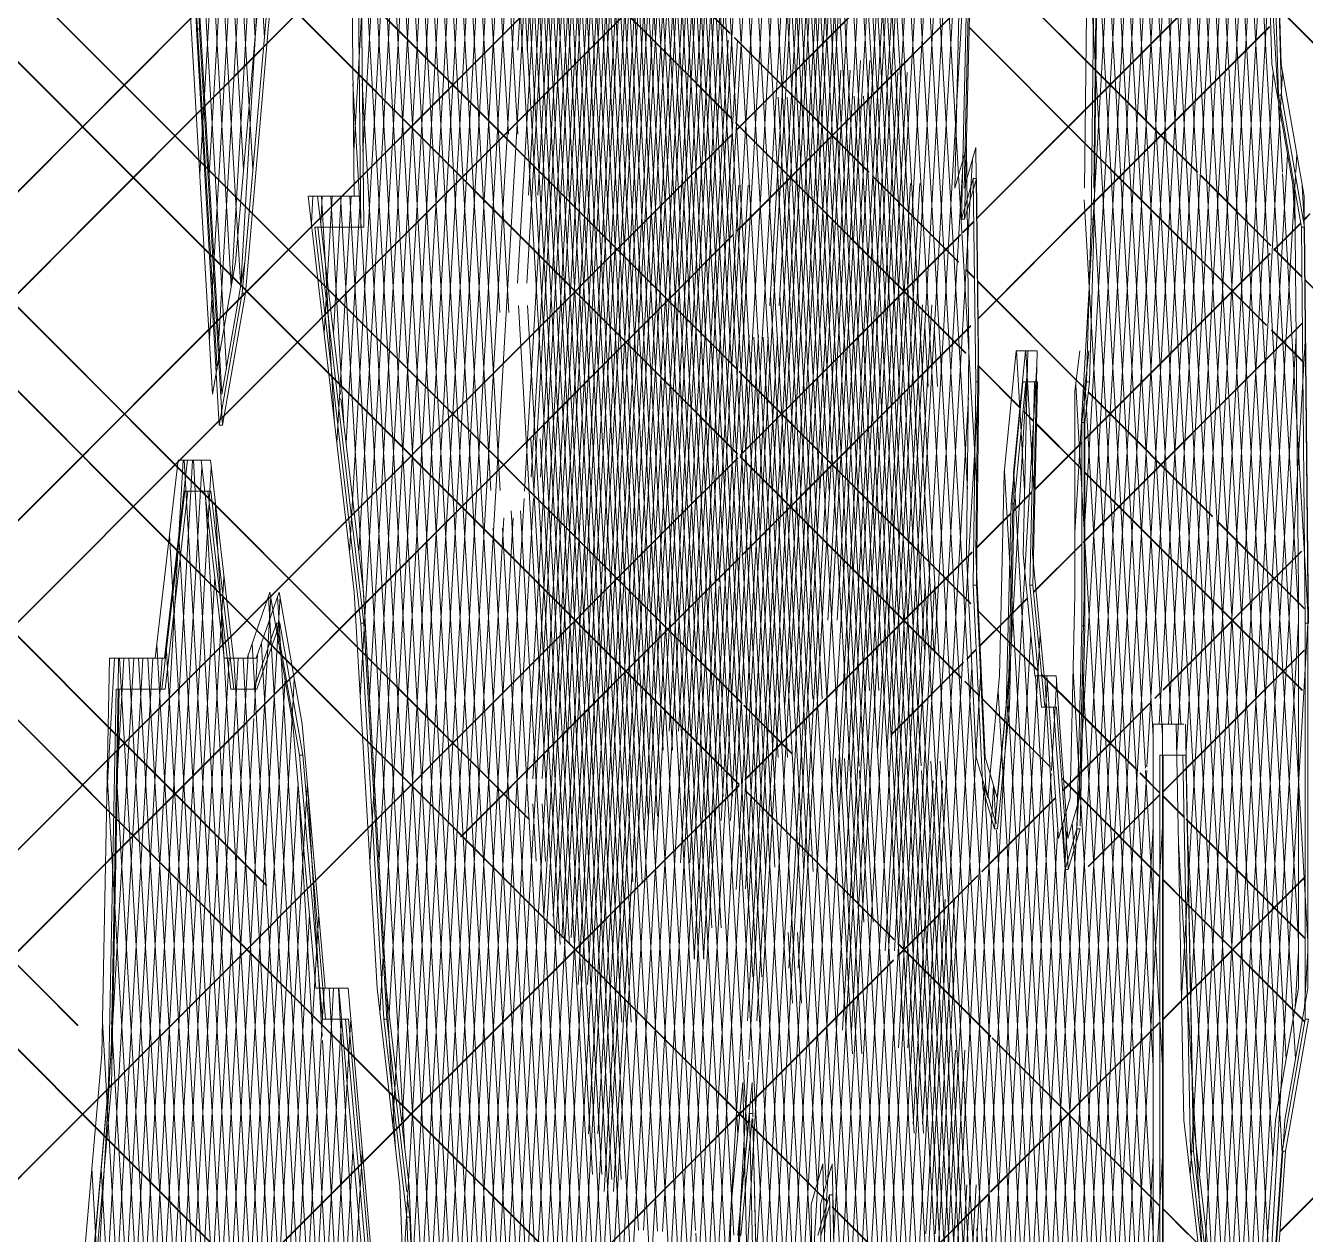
# Model space of a CAD drawing. Header units: millimetres. Extents: x -12186 to 152825, y -4386 to 9463.
# Drawn here: x 68283 to 68587.9, y 3959 to 4247 of the extents above; entities that cross this region are included whole.
import ezdxf

# ---------------------------------------------------------------- set-up
doc = ezdxf.new("R2010")
doc.units = ezdxf.units.MM
doc.layers.add('G-IMPT', color=8, linetype='Continuous', lineweight=5)
doc.layers.add('L-PLNT', color=71, linetype='Continuous', lineweight=5)

# ---------------------------------------------------------------- blocks, each defined once
blk = doc.blocks.new('SVA_Shades of Green Tree - Australian_Tree_based_on_Leopard_Tree_2901-V313-Section B-B')
at = {"layer": 'G-IMPT'}
for p, q in [((20902.1, 3937.79), (20847.09, 4887.72)), ((20904.31, 3937.79), (20849.33, 4887.23)), ((20896.9, 3949.1), (20842.84, 4882.58)), ((20866.98, 4216.98), (20905.34, 4879.41)), ((20869.19, 4216.98), (20907.55, 4879.41)), ((20899.11, 3949.1), (20845.48, 4875.19)), ((20890.07, 3988.59), (20839.03, 4870.04)), ((20892.29, 3988.59), (20841.44, 4866.66)), ((20830.33, 4211.6), (20868.09, 4863.68)), ((20832.55, 4211.6), (20870.31, 4863.68)), ((20888.07, 3944.79), (20835.49, 4852.61)), ((20890.28, 3944.79), (20837.9, 4849.24)), ((20832.6, 4172.4), (20871.5, 4844.03)), ((20834.82, 4172.4), (20873.71, 4844.03)), ((20901.77, 4178.67), (20863.82, 4834.11)), ((20903.99, 4178.67), (20866.03, 4834.11)), ((21086.03, 3977.16), (21036.33, 4835.4)), ((20865.99, 4121.43), (20906.35, 4818.4)), ((20868.2, 4121.43), (20908.56, 4818.4)), ((21076.44, 3907.54), (21024.01, 4812.89)), ((21083.55, 3941.52), (21033.71, 4802.19)), ((21085.72, 3942.35), (21035.93, 4802.19)), ((20899.69, 4136.19), (20861.77, 4790.98)), ((20901.9, 4136.19), (20863.99, 4790.98)), ((21078.65, 3907.54), (21027.44, 4791.94)), ((20837.88, 4185.13), (20872.88, 4789.48)), ((20840.1, 4185.14), (20875.1, 4789.48)), ((21061.88, 4080.53), (21021.44, 4778.74)), ((20904.82, 3969.16), (20858.56, 4768.06)), ((20907.04, 3969.16), (20860.82, 4767.24)), ((20927.62, 4124.53), (20890.76, 4760.99)), ((20929.83, 4124.53), (20892.97, 4760.99)), ((21080.98, 3907.54), (21031.44, 4762.99)), ((20868.53, 4086.95), (20906.85, 4748.69)), ((20870.75, 4086.95), (20909.07, 4748.69)), ((21057.5, 4077.66), (21018.88, 4744.58)), ((20925, 4091.34), (20888.83, 4715.89)), ((20927.21, 4091.34), (20891.04, 4715.89)), ((20970.57, 4167.1), (20939.66, 4700.79)), ((20972.78, 4167.1), (20941.88, 4700.79)), ((20922.38, 4058.15), (20886.64, 4675.23)), ((20924.59, 4058.15), (20888.86, 4675.23)), ((21040.07, 4147.15), (21070.47, 4672.11)), ((21042.28, 4147.15), (21072.42, 4667.54)), ((20906.11, 4241.16), (20930.15, 4656.17)), ((20908.33, 4241.16), (20932.36, 4656.17)), ((21042.89, 4117.58), (21073.65, 4648.59)), ((20903.85, 4221.14), (20879.24, 4646.17)), ((20906.07, 4221.14), (20881.46, 4646.17)), ((21064.09, 4080.53), (21031.72, 4639.59)), ((20837.83, 4184.83), (20811.58, 4638.2)), ((20919.76, 4024.97), (20884.35, 4636.37)), ((20921.97, 4024.97), (20886.57, 4636.37)), ((20839.99, 4185.75), (20814.53, 4625.45)), ((20870.8, 4047.74), (20904.28, 4625.79)), ((20873.04, 4048.18), (20906.49, 4625.79)), ((20939.66, 4217.26), (20963.14, 4622.58)), ((20970.57, 4088.67), (20939.66, 4622.37)), ((20941.88, 4217.26), (20965.35, 4622.58)), ((20972.78, 4088.67), (20941.88, 4622.37)), ((20937.13, 4058.65), (20905.85, 4598.86)), ((20939.34, 4058.65), (20908.06, 4598.86)), ((21089.2, 4000.82), (21054.53, 4599.51)), ((20908.76, 4057.81), (20369.46, 4598.02)), ((20908.89, 4057.81), (20369.59, 4598.02)), ((20908.65, 4206.6), (20931.28, 4597.35)), ((20910.87, 4206.6), (20933.5, 4597.35)), ((20906.04, 4185.63), (20929.68, 4593.86)), ((20908.25, 4185.63), (20931.89, 4593.86)), ((21088.18, 3978.27), (21052.69, 4591.11)), ((21091.42, 4000.82), (21057.18, 4592.11)), ((21045.11, 4077.48), (21074.42, 4583.61)), ((21047.33, 4077.48), (21076.64, 4583.61)), ((20840.76, 4212.72), (20819.51, 4579.67)), ((20939.66, 4138.83), (20965.08, 4577.77)), ((20941.88, 4138.83), (20967.3, 4577.77)), ((20843.48, 4244.08), (20824.26, 4575.93)), ((20842.97, 4212.72), (20822.3, 4569.6)), ((20845.7, 4244.08), (20826.76, 4571.12)), ((20873.25, 4011.57), (20905.58, 4569.78)), ((20887.08, 4212.11), (20907.79, 4569.78)), ((20947.92, 4203.02), (20969.17, 4569.87)), ((20950.14, 4203.02), (20971.38, 4569.87)), ((20951.17, 4180.61), (20973.71, 4569.87)), ((20953.38, 4180.61), (20975.92, 4569.87)), ((20940.32, 4183.06), (20570.24, 4553.76)), ((20940.44, 4183.06), (20570.36, 4553.76)), ((20909.3, 4139.38), (20933.39, 4555.27)), ((20911.52, 4139.38), (20935.6, 4555.27)), ((20939.66, 4171.77), (20917.49, 4554.61)), ((20941.88, 4171.77), (20919.71, 4554.61)), ((20951.88, 4114.44), (20977.17, 4551.17)), ((20954.09, 4114.44), (20979.38, 4551.17)), ((20928.52, 3972.05), (20895.08, 4549.57)), ((20930.73, 3972.05), (20897.29, 4549.57)), ((20969.58, 4027.4), (20939.66, 4543.94)), ((20971.79, 4027.4), (20941.88, 4543.94)), ((20846.12, 4042.13), (20346.82, 4542.27)), ((20846.25, 4042.13), (20346.95, 4542.27)), ((20933.5, 4042.97), (20904.53, 4543.11)), ((20935.71, 4042.97), (20906.75, 4543.11)), ((20907.71, 4136.1), (20931.11, 4540.15)), ((20909.93, 4136.1), (20933.33, 4540.15)), ((20922.87, 4241.07), (20939.66, 4530.98)), ((20925.09, 4241.07), (20941.88, 4530.98)), ((20940.32, 4104.63), (20519.33, 4526.32)), ((20940.44, 4104.63), (20519.46, 4526.32)), ((20939.66, 4093.34), (20914.54, 4527.17)), ((20941.88, 4093.34), (20916.75, 4527.17)), ((20909.68, 4067.48), (20935.98, 4521.67)), ((20911.9, 4067.48), (20938.2, 4521.67)), ((20944.71, 3912.21), (20979.97, 4521.19)), ((20946.92, 3912.21), (20982.19, 4521.19)), ((21087.66, 3959.6), (21647.46, 4520.35)), ((21087.67, 3959.74), (21647.34, 4520.35)), ((20876.28, 3985.43), (20906.87, 4513.77)), ((20878.54, 3986.19), (20909.09, 4513.77)), ((20923.91, 3973.22), (20893.13, 4504.76)), ((20926.13, 3973.22), (20895.34, 4504.76)), ((20912.33, 4034.77), (20939.66, 4506.79)), ((20914.54, 4034.77), (20941.88, 4506.79)), ((20801.19, 4008.71), (20313.62, 4497.1)), ((20801.32, 4008.71), (20313.75, 4497.1)), ((20930.89, 4009.55), (20902.61, 4497.94)), ((20933.1, 4009.55), (20904.82, 4497.94)), ((21045.11, 4117.58), (21067.05, 4496.47)), ((21083.19, 3907.54), (21049.09, 4496.39)), ((20910.36, 4103.47), (20932.34, 4482.91)), ((20912.58, 4103.47), (20934.55, 4482.91)), ((20878.79, 3950.37), (20909.61, 4482.66)), ((20881, 3950.37), (20911.83, 4482.66)), ((20967.82, 3919.21), (20999.78, 4471)), ((20970.04, 3919.21), (21001.99, 4471)), ((20969.59, 4028.15), (20995.1, 4468.68)), ((20971.8, 4028.15), (20997.31, 4468.68)), ((21013.21, 4136.59), (20994.02, 4468.05)), ((21015.43, 4136.59), (20996.23, 4468.05)), ((20968.58, 3966.14), (20939.66, 4465.51)), ((20970.8, 3966.14), (20941.88, 4465.51)), ((20970.93, 4129.75), (20990.4, 4465.97)), ((20973.14, 4129.75), (20992.62, 4465.97)), ((21036.86, 3649.83), (20989.62, 4465.53)), ((21039.07, 3649.83), (20991.84, 4465.53)), ((20970.28, 4196.97), (20985.7, 4463.27)), ((20972.5, 4196.97), (20987.92, 4463.27)), ((21032.71, 3643.01), (20985.29, 4461.86)), ((21034.93, 3643.01), (20987.51, 4461.86)), ((21046.63, 4025.2), (21071.95, 4462.43)), ((20890.08, 3988.55), (20917.34, 4459.16)), ((20892.3, 3988.55), (20919.55, 4459.16)), ((20969.64, 3872.22), (21003.55, 4457.7)), ((20971.86, 3872.22), (21005.76, 4457.7)), ((20924.8, 4195.83), (20939.66, 4452.55)), ((20927.01, 4195.83), (20941.88, 4452.55)), ((20880.61, 3903.32), (20912.38, 4451.98)), ((20882.82, 3903.32), (20914.59, 4451.98)), ((20979.19, 3958.71), (21007.32, 4444.41)), ((20981.41, 3958.71), (21009.53, 4444.41)), ((21048.84, 4025.2), (21072.64, 4436.16)), ((21028.57, 3636.2), (20982.48, 4432.08)), ((21030.78, 3636.2), (20984.69, 4432.08)), ((20916.58, 4029.68), (20939.27, 4421.63)), ((20918.79, 4029.68), (20941.49, 4421.63)), ((20940.32, 4241.51), (20777.37, 4404.74)), ((20940.44, 4241.51), (20777.5, 4404.74)), ((20939.66, 4230.22), (20929.51, 4405.58)), ((20941.88, 4230.22), (20931.72, 4405.58)), ((21024.42, 3629.38), (20979.66, 4402.31)), ((21026.63, 3629.38), (20981.87, 4402.31)), ((20951.92, 4175.4), (20939.66, 4387.08)), ((20954.14, 4175.4), (20941.88, 4387.08)), ((20926.72, 4150.59), (20939.66, 4374.12)), ((20928.93, 4150.59), (20941.88, 4374.12)), ((21023.71, 3563.27), (20976.84, 4372.53)), ((21025.92, 3563.27), (20979.06, 4372.53)), ((21048.61, 3981.03), (21071.17, 4370.54)), ((21056, 4070.39), (21073.38, 4370.54)), ((20729.27, 4149.74), (20940.32, 4361.14)), ((20729.4, 4149.74), (20940.44, 4361.14)), ((21092.12, 4107.23), (21077.31, 4363.03)), ((20940.32, 4163.09), (20747.05, 4356.67)), ((20940.44, 4163.09), (20747.18, 4356.67)), ((20939.66, 4151.79), (20927.75, 4357.52)), ((20941.88, 4151.79), (20929.96, 4357.52)), ((21058.92, 4080.53), (21074.94, 4357.17)), ((21087.24, 4229.74), (21079.92, 4356.22)), ((21059.72, 4077.66), (21043.7, 4354.15)), ((21063.09, 4074.2), (21079.28, 4353.66)), ((21092.12, 4028.8), (21073.34, 4353.23)), ((21061.13, 4080.53), (21076.76, 4350.33)), ((21065.31, 4074.2), (21081.2, 4348.63)), ((20920.47, 4018.54), (20939.51, 4347.33)), ((20922.69, 4018.54), (20941.73, 4347.33)), ((21094.34, 4028.8), (21075.85, 4348.1)), ((21022.48, 3506.01), (20974.19, 4339.86)), ((21024.69, 3506.01), (20976.41, 4339.86)), ((20621.59, 4017.69), (20940.32, 4336.96)), ((20621.72, 4017.69), (20940.44, 4336.96)), ((21064.23, 4015.38), (21082.68, 4334.06)), ((20955.03, 4063.34), (20939.66, 4328.63)), ((20957.24, 4063.34), (20941.88, 4328.63)), ((20966.17, 4180.21), (20974.85, 4330.19)), ((20968.38, 4180.21), (20977.07, 4330.19)), ((20989.9, 4088.6), (20976, 4328.54)), ((20992.11, 4088.6), (20978.22, 4328.54)), ((21066.44, 4015.38), (21084.6, 4329.03)), ((20960.85, 4009.85), (20978.53, 4315.21)), ((20963.06, 4009.85), (20980.74, 4315.21)), ((20938.95, 4085.69), (20925.81, 4312.58)), ((20941.16, 4085.69), (20928.02, 4312.58)), ((20988.56, 4033.32), (20972.41, 4312.08)), ((20990.77, 4033.32), (20974.63, 4312.08)), ((20940.13, 4084.84), (20713.62, 4311.74)), ((20940.26, 4084.84), (20713.74, 4311.74)), ((20979.42, 3884.2), (21004.04, 4309.27)), ((20945.36, 4210.23), (20939.66, 4308.65)), ((20947.58, 4210.23), (20941.88, 4308.65)), ((21019.67, 3476.03), (20971.54, 4307.19)), ((20987.46, 4070.53), (20973.76, 4307.19)), ((20984.18, 3928.15), (21006.06, 4306.07)), ((20836.64, 4165.23), (20828.71, 4302.14)), ((20868.38, 4300.7), (20869.3, 4206.35)), ((20962.06, 4020.32), (20946.02, 4297.37)), ((20964.27, 4020.32), (20948.23, 4297.37)), ((21057.5, 3999.23), (21040.26, 4297.04)), ((21055.62, 4070.05), (21042.47, 4297.04)), ((20914.16, 3855.22), (20939.66, 4295.69)), ((20916.37, 3855.22), (20941.88, 4295.69)), ((20939.66, 4193.08), (20945.55, 4294.67)), ((20939.66, 4114.65), (20950.06, 4294.14)), ((20941.88, 4193.08), (20947.76, 4294.67)), ((20941.88, 4114.65), (20952.27, 4294.14)), ((20980.54, 3825.11), (21007.59, 4292.16)), ((20965.09, 4046.46), (20950.97, 4290.19)), ((20967.3, 4046.46), (20953.19, 4290.19)), ((20984.53, 3855.74), (21009.42, 4285.6)), ((21066.32, 3973.02), (21084.38, 4284.96)), ((20512.7, 3854.38), (20940.32, 4282.71)), ((20512.83, 3854.38), (20940.44, 4282.71)), ((20992.03, 3945.14), (21011.67, 4284.22)), ((20994.25, 3945.14), (21013.88, 4284.22)), ((21068.53, 3973.02), (21086.53, 4283.86)), ((20942.13, 4078.85), (20953.34, 4272.46)), ((20944.35, 4078.85), (20955.56, 4272.46)), ((20978.07, 4136.06), (20970.14, 4272.87)), ((20980.28, 4136.06), (20972.36, 4272.87)), ((20913.37, 4033.22), (20676.52, 4270.47)), ((20913.5, 4033.22), (20676.65, 4270.47)), ((20922.95, 3982.89), (20939.66, 4271.51)), ((20937.4, 4034.06), (20923.66, 4271.31)), ((20925.16, 3982.89), (20941.88, 4271.51)), ((20939.61, 4034.06), (20925.87, 4271.31)), ((20958.02, 4222.02), (21007.02, 4271.1)), ((20958.02, 4221.89), (21007.02, 4270.97)), ((21043.01, 4228.73), (21086.14, 4271.92)), ((21043.01, 4228.6), (21086.14, 4271.8)), ((21043.11, 4237.08), (21013.88, 4266.36)), ((21043.11, 4236.95), (21013.88, 4266.23)), ((20944.71, 3833.78), (20969.63, 4264.19)), ((20946.92, 3833.78), (20971.85, 4264.19)), ((20969.75, 4085.12), (20980.2, 4265.69)), ((20971.96, 4085.12), (20982.42, 4265.69)), ((20956.64, 4245.14), (20940.32, 4261.49)), ((20956.64, 4245.27), (20940.44, 4261.49)), ((20988.96, 3927.96), (20969.66, 4261.23)), ((20991.17, 3927.96), (20971.88, 4261.23)), ((20664.3, 3982.05), (20940.32, 4258.53)), ((20664.43, 3982.05), (20940.44, 4258.53)), ((20830.12, 4253.52), (20835.58, 4159.17)), ((20958.35, 4198.17), (21012.71, 4252.61)), ((20958.36, 4198.04), (21012.71, 4252.49)), ((20982.17, 4064.45), (20993.06, 4252.4)), ((20984.39, 4064.45), (20995.27, 4252.4)), ((21002.96, 4098.3), (20994.04, 4252.4)), ((21005.18, 4098.3), (20996.25, 4252.4)), ((21163.89, 4174.55), (21087.48, 4251.09)), ((20952.3, 4031.97), (20939.66, 4250.2)), ((20954.52, 4031.97), (20941.88, 4250.2)), ((21024.28, 3651.75), (20989.65, 4249.78)), ((21002.24, 4070.58), (20991.86, 4249.78)), ((21163.76, 4174.55), (21087.48, 4250.96)), ((21042.88, 4217.33), (21013.62, 4246.64)), ((21042.88, 4217.21), (21013.62, 4246.52)), ((21042.73, 4204.26), (21085.17, 4246.77)), ((21042.73, 4204.13), (21085.19, 4246.66)), ((20944.86, 4047.49), (20956.21, 4243.57)), ((20947.07, 4047.49), (20958.43, 4243.57)), ((20989.82, 4212.04), (20957.71, 4244.2)), ((20989.69, 4212.04), (20957.71, 4244.07)), ((20913.05, 4071.41), (20922.87, 4241.07)), ((20915.26, 4071.41), (20925.09, 4241.07)), ((20957.01, 4224.79), (20940.32, 4241.51)), ((20957.01, 4224.92), (20940.44, 4241.51)), ((20970.65, 4022.39), (20983.05, 4236.39)), ((20972.87, 4022.39), (20985.26, 4236.39)), ((20980, 4105.36), (20987.72, 4238.72)), ((20982.22, 4105.36), (20989.94, 4238.72)), ((20983.42, 4007.61), (20996.64, 4235.81)), ((20985.64, 4007.61), (20998.85, 4235.81)), ((21068.11, 4212.04), (21043.11, 4237.08)), ((21067.98, 4212.04), (21043.11, 4236.95)), ((21069.34, 3946.88), (21086.08, 4235.88)), ((21088.05, 4231.58), (21088.29, 4235.88)), ((20887.85, 3870.13), (20866.82, 4233.21)), ((20890.06, 3870.13), (20869.04, 4233.21)), ((20943.23, 4168.71), (20939.66, 4230.22)), ((20945.44, 4168.71), (20941.88, 4230.22)), ((20976.39, 4086.54), (20968.09, 4229.92)), ((20978.61, 4086.54), (20970.3, 4229.92)), ((21000.55, 3983.04), (20986.24, 4230.18)), ((21002.77, 3983.04), (20988.46, 4230.18)), ((21071.56, 3946.88), (21088.05, 4231.58)), ((21015.48, 4201.14), (21043.01, 4228.73)), ((21015.48, 4201.01), (21043.01, 4228.6)), ((21088.27, 4212.04), (21087.35, 4227.91)), ((21012.85, 4168.99), (20957.99, 4223.94)), ((21012.85, 4168.86), (20957.99, 4223.81)), ((20940.32, 4204.28), (20957.08, 4221.07)), ((20940.44, 4204.28), (20957.08, 4220.95)), ((20914.16, 3776.79), (20939.66, 4217.26)), ((20916.37, 3776.79), (20941.88, 4217.26)), ((20991.78, 3862.36), (21012.21, 4215.12)), ((21014.04, 4208.55), (21014.42, 4215.12)), ((21050.82, 4209.38), (21042.88, 4217.33)), ((21050.69, 4209.38), (21042.88, 4217.21)), ((21072.64, 3925.31), (21089.49, 4216.28)), ((21091.46, 4212.04), (21091.7, 4216.28)), ((20875.46, 4011.57), (20887.07, 4212.04)), ((21085.49, 4194.63), (21068.8, 4211.34)), ((21094.34, 4107.23), (21088.29, 4211.66)), ((20951.5, 4104.21), (20945.36, 4210.23)), ((20953.72, 4104.21), (20947.58, 4210.23)), ((20948.08, 4024.72), (20958.75, 4208.97)), ((20950.3, 4024.72), (20960.97, 4208.97)), ((21011.07, 4190.62), (20990.61, 4211.11)), ((21011.08, 4190.74), (20990.63, 4211.22)), ((20991.85, 4074.73), (20999.65, 4209.36)), ((20993.99, 3862.36), (21014.04, 4208.55)), ((20994.07, 4074.73), (21001.86, 4209.36)), ((21084.5, 4175.52), (21050.69, 4209.38)), ((21084.5, 4175.64), (21050.82, 4209.38)), ((21085.48, 4194.51), (21068.8, 4211.22)), ((21074.85, 3925.31), (21091.41, 4211.24)), ((21091.27, 4200.4), (21090.78, 4208.82)), ((21093.49, 4200.4), (21093, 4208.82)), ((20856.9, 4199.84), (20857.28, 4206.35)), ((20859.12, 4199.84), (20859.49, 4206.35)), ((20862.44, 4152.07), (20859.29, 4206.35)), ((20859.93, 4173.7), (20861.82, 4206.35)), ((20861.94, 4198.95), (20861.51, 4206.35)), ((20862.96, 4147.57), (20866.36, 4206.35)), ((20863.61, 4198.95), (20864.03, 4206.35)), ((20876.98, 3979.39), (20863.84, 4206.35)), ((20866.48, 4198.95), (20866.05, 4206.35)), ((20868.15, 4198.95), (20868.58, 4206.35)), ((21056.45, 3939), (21041.02, 4205.49)), ((21058.66, 3939), (21043.23, 4205.49)), ((20512.7, 3775.95), (20940.32, 4204.28)), ((20512.83, 3775.95), (20940.44, 4204.28)), ((20939.66, 4060.41), (20947.92, 4203.02)), ((20941.88, 4060.41), (20950.14, 4203.02)), ((21015.75, 4177.23), (21042.73, 4204.26)), ((21015.75, 4177.11), (21042.73, 4204.13)), ((21093.26, 4200.62), (21094.8, 4202.17)), ((21093.27, 4200.51), (21094.93, 4202.17)), ((21012.09, 4197.75), (21014.75, 4200.41)), ((21012.1, 4197.64), (21014.75, 4200.28)), ((21086.22, 4193.58), (21092.63, 4199.99)), ((21086.22, 4193.45), (21092.65, 4199.88)), ((20859.22, 4198.95), (20863.83, 4159.17)), ((20864.65, 4152.07), (20861.94, 4198.95)), ((20862.14, 4173.7), (20863.61, 4198.95)), ((20865.17, 4147.57), (20868.15, 4198.95)), ((20879.19, 3979.39), (20866.48, 4198.95)), ((20940.32, 4180.1), (20957.51, 4197.32)), ((20940.44, 4180.1), (20957.51, 4197.2)), ((20956.91, 3966.15), (20970.28, 4196.97)), ((20959.11, 4144.68), (21011.55, 4197.21)), ((20959.11, 4144.55), (21011.54, 4197.07)), ((20961.13, 4000.66), (20972.5, 4196.97)), ((20915.73, 4039.35), (20924.8, 4195.83)), ((20917.95, 4039.35), (20927.01, 4195.83)), ((20926.7, 3969.21), (20939.66, 4193.08)), ((20928.91, 3969.21), (20941.88, 4193.08)), ((21092.92, 4187.19), (21086.23, 4193.88)), ((21092.92, 4187.06), (21086.23, 4193.76)), ((20835.58, 4159.17), (20841.05, 4190.62)), ((21041.3, 4148.46), (21085.38, 4192.61)), ((21041.31, 4148.59), (21085.39, 4192.74)), ((21014.9, 4186.91), (21012.86, 4188.95)), ((21014.9, 4186.78), (21012.87, 4188.81)), ((21041.53, 4160.23), (21015.65, 4186.16)), ((21041.53, 4160.11), (21015.65, 4186.03)), ((21217.4, 4062.49), (21093.67, 4186.44)), ((21217.28, 4062.49), (21093.67, 4186.31)), ((20958.09, 4165.26), (20940.32, 4183.06)), ((20958.09, 4165.39), (20940.44, 4183.06)), ((20974.23, 4045.43), (20966.27, 4182.87)), ((20976.45, 4045.43), (20968.49, 4182.87)), ((20728.94, 3968.37), (20940.32, 4180.1)), ((20729.07, 3968.37), (20940.44, 4180.1)), ((20911.35, 4091.67), (20906.22, 4180.34)), ((20913.57, 4091.67), (20908.43, 4180.34)), ((20939.66, 3981.98), (20951.17, 4180.61)), ((20941.88, 3981.98), (20953.38, 4180.61)), ((20993.6, 4026.49), (21002.52, 4180.48)), ((20995.82, 4026.49), (21004.73, 4180.48)), ((20953.26, 4152.32), (20951.92, 4175.4)), ((20955.47, 4152.32), (20954.14, 4175.4)), ((20959.44, 4120.83), (21014.03, 4175.51)), ((20959.44, 4120.7), (21014.04, 4175.39)), ((21003.87, 4161.04), (21003.06, 4175.03)), ((21006.08, 4161.04), (21005.27, 4175.03)), ((21040.83, 4123.93), (21093.03, 4176.21)), ((21040.83, 4123.79), (21093.03, 4176.08)), ((20948.19, 4024.57), (20939.66, 4171.77)), ((20950.4, 4024.57), (20941.88, 4171.77)), ((20954.53, 4057.57), (20961.23, 4173.33)), ((20956.74, 4057.57), (20963.44, 4173.33)), ((20958.12, 4041.14), (20965.74, 4172.77)), ((20960.34, 4041.28), (20967.95, 4172.77)), ((20968.12, 4072.6), (20962.31, 4172.77)), ((20970.33, 4072.6), (20964.53, 4172.77)), ((21076.15, 3907.54), (21091.53, 4173.19)), ((21078.38, 3907.75), (21093.75, 4173.19)), ((21093.12, 4167.01), (21085.64, 4174.5)), ((21093.12, 4166.88), (21085.64, 4174.37)), ((20949.75, 4056.09), (20943.23, 4168.71)), ((20951.96, 4056.09), (20945.44, 4168.71)), ((21026.86, 4136.29), (21024.93, 4169.53)), ((21027.57, 4162.13), (21027.15, 4169.53)), ((21041.65, 4164.86), (21042.19, 4169.53)), ((20986.12, 3898.56), (20970.57, 4167.1)), ((20988.34, 3898.56), (20972.78, 4167.1)), ((20998.72, 3668.42), (21027.55, 4166.38)), ((21025.82, 4155.99), (21015.88, 4165.95)), ((21025.81, 4155.88), (21015.88, 4165.82)), ((21029.52, 4162.13), (21029.77, 4166.38)), ((20958.46, 4144.91), (20940.32, 4163.09)), ((20958.46, 4145.04), (20940.44, 4163.09)), ((21014.06, 4109.32), (20958.82, 4164.65)), ((21014.05, 4109.21), (20958.83, 4164.52)), ((21000.93, 3668.42), (21029.52, 4162.13)), ((21029.07, 4136.29), (21027.57, 4162.13)), ((21039.53, 4152.79), (21039.03, 4161.37)), ((21041.32, 4160.01), (21041.24, 4161.37)), ((21041.74, 4152.79), (21041.32, 4160.01)), ((21071.6, 4130.11), (21042.04, 4159.72)), ((21071.6, 4129.98), (21042.08, 4159.56)), ((20863.95, 4158.14), (20869.3, 4111.99)), ((20993.66, 3816.46), (21013.47, 4158.4)), ((20995.88, 3816.46), (21015.68, 4158.4)), ((21029, 4152.8), (21026.66, 4155.16)), ((21029, 4152.68), (21026.66, 4155.02)), ((20918.58, 4010.06), (20926.72, 4150.59)), ((20920.79, 4010.06), (20928.93, 4150.59)), ((20941.09, 4127.2), (20939.66, 4151.79)), ((20943.3, 4127.2), (20941.88, 4151.79)), ((20967.59, 3904.87), (20953.26, 4152.32)), ((20969.8, 3904.87), (20955.47, 4152.32)), ((21040.45, 4141.22), (21029.72, 4151.96)), ((21040.45, 4141.34), (21029.73, 4152.08)), ((21046.34, 4035.08), (21039.53, 4152.79)), ((21048.56, 4035.08), (21041.74, 4152.79)), ((20916.19, 4028.04), (20909.21, 4148.57)), ((20918.41, 4028.04), (20911.43, 4148.57)), ((21029.36, 4136.5), (21040.45, 4147.6)), ((21029.37, 4136.63), (21040.45, 4147.73)), ((20977.11, 4126.36), (20959.11, 4144.39)), ((20976.98, 4126.36), (20959.11, 4144.26)), ((21038.85, 4126.19), (21040.07, 4147.15)), ((21041.07, 4126.19), (21042.28, 4147.15)), ((20813.85, 3927), (20826.38, 4143.44)), ((20818.39, 3927), (20830.83, 4141.77)), ((20850.99, 3722.32), (20826.6, 4143.44)), ((20828.17, 4136.05), (20828.6, 4143.44)), ((20829.24, 4136.05), (20828.82, 4143.44)), ((20832.71, 4136.05), (20833.04, 4141.77)), ((20940.32, 4125.86), (20958.48, 4144.04)), ((20940.44, 4125.86), (20958.48, 4143.92)), ((20930.43, 3979.42), (20939.66, 4138.83)), ((20932.65, 3979.42), (20941.88, 4138.83)), ((21052.13, 3621.43), (21022.05, 4140.84)), ((21054.34, 3621.43), (21024.3, 4140.24)), ((21093.03, 4088.67), (21041.15, 4140.64)), ((21093.02, 4088.55), (21041.15, 4140.51)), ((20816.06, 3927), (20828.17, 4136.05)), ((20820.61, 3927.05), (20832.71, 4136.05)), ((20853.2, 3722.32), (20829.24, 4136.05)), ((21024.02, 4131.28), (21028.61, 4135.87)), ((21024.05, 4131.17), (21028.61, 4135.74)), ((20853.07, 3764.88), (20831.65, 4134.69)), ((20834.6, 4121.95), (20833.86, 4134.69)), ((20896.89, 3949.19), (20907.61, 4134.31)), ((20899.1, 3949.19), (20909.82, 4134.31)), ((20893.73, 3973.05), (20902.8, 4129.7)), ((20895.94, 3973.05), (20905.01, 4129.7)), ((20906.97, 4088.84), (20904.51, 4131.35)), ((20909.19, 4088.84), (20906.73, 4131.35)), ((20960.69, 3952.95), (20970.93, 4129.75)), ((20962.91, 3952.95), (20973.14, 4129.75)), ((21015.47, 4122.71), (21023.56, 4130.81)), ((21015.47, 4122.58), (21023.55, 4130.67)), ((21093.54, 4108.14), (21072.66, 4129.05)), ((20905.93, 4028.51), (20900.21, 4127.22)), ((20908.14, 4028.51), (20902.42, 4127.22)), ((20947.99, 4007.97), (20941.09, 4127.2)), ((20950.21, 4007.97), (20943.3, 4127.2)), ((21011.76, 4091.52), (20976.98, 4126.36)), ((21011.77, 4091.64), (20977.11, 4126.36)), ((21093.55, 4108), (21072.65, 4128.94)), ((20917.98, 3950.18), (20744.76, 4123.69)), ((20918.11, 3950.18), (20744.88, 4123.69)), ((20793.29, 3978.58), (20940.32, 4125.86)), ((20793.41, 3978.58), (20940.44, 4125.86)), ((20834.54, 3928.01), (20823.1, 4125.54)), ((20825.39, 4124.18), (20825.31, 4125.54)), ((20852.28, 3659.89), (20825.39, 4124.18)), ((20937.66, 3951.02), (20927.62, 4124.53)), ((20939.37, 3959.75), (20929.83, 4124.53)), ((21028.99, 4112.07), (21040.45, 4123.54)), ((21029, 4111.95), (21040.45, 4123.41)), ((20855.28, 3764.88), (20834.6, 4121.95)), ((20940.32, 4101.67), (20958.91, 4120.29)), ((20940.44, 4101.67), (20958.91, 4120.17)), ((20960.19, 4067.34), (21014.37, 4121.61)), ((20960.19, 4067.21), (21014.38, 4121.48)), ((21059.89, 4088.64), (21092.85, 4121.66)), ((21059.9, 4088.78), (21092.85, 4121.79)), ((21010.95, 3566.03), (21042.89, 4117.58)), ((21013.17, 3566.03), (21045.11, 4117.58)), ((20822.95, 3927.21), (20833.86, 4115.64)), ((20835.83, 4111.39), (20836.07, 4115.64)), ((20936.18, 4054.57), (20939.66, 4114.65)), ((20938.4, 4054.57), (20941.88, 4114.65)), ((20939.66, 3903.55), (20951.88, 4114.44)), ((20825.17, 3927.36), (20835.83, 4111.39)), ((20836.63, 3928.16), (20847.21, 4110.97)), ((20871.07, 3689.28), (20846.65, 4110.89)), ((20849.23, 4104.59), (20848.87, 4110.89)), ((20849.06, 4104.59), (20849.43, 4110.97)), ((20869.3, 4111.99), (20874.76, 4017.63)), ((20941.88, 3903.55), (20954.03, 4113.34)), ((20996.81, 4003.43), (21003.18, 4113.49)), ((20999.02, 4003.43), (21005.4, 4113.49)), ((21022.85, 4100.51), (21015.64, 4107.74)), ((21022.98, 4106.05), (21027.49, 4110.57)), ((21022.98, 4105.92), (21027.46, 4110.41)), ((20813.28, 3486.78), (20849.06, 4104.59)), ((20860.15, 3916.01), (20849.23, 4104.59)), ((20959.54, 4085.38), (20940.32, 4104.63)), ((20959.54, 4085.51), (20940.44, 4104.63)), ((21022.85, 4100.39), (21015.65, 4107.6)), ((21016.04, 4099.1), (21022.98, 4106.05)), ((21016.05, 4098.97), (21022.98, 4105.92)), ((21080.69, 3907.54), (21092.12, 4104.97)), ((21082.91, 3907.54), (21094.32, 4104.59)), ((20892.45, 4053.73), (20940.32, 4101.67)), ((20892.58, 4053.73), (20940.44, 4101.67)), ((20905.88, 4026.11), (20910.36, 4103.47)), ((20908.1, 4026.11), (20912.58, 4103.47)), ((20958.53, 3982.88), (20951.5, 4104.21)), ((20960.74, 3982.88), (20953.72, 4104.21)), ((20999.27, 3599.62), (21028.36, 4101.87)), ((21030.35, 4098.01), (21030.57, 4101.87)), ((20830.01, 3927.7), (20820.07, 4099.41)), ((20822.36, 4098.05), (20822.28, 4099.41)), ((20863.13, 3747.92), (20842.76, 4099.69)), ((20845.25, 4094.88), (20844.98, 4099.69)), ((21030.07, 4093.29), (21022.85, 4100.51)), ((21030.08, 4093.14), (21022.85, 4100.39)), ((20804.77, 3927), (20814.57, 4096.26)), ((20808.14, 4063.69), (20810.03, 4096.26)), ((20809.31, 3927), (20819.11, 4096.26)), ((20820.96, 3927.07), (20811.17, 4096.26)), ((20811.81, 4088.87), (20812.24, 4096.26)), ((20813.81, 4088.87), (20813.38, 4096.26)), ((20825.49, 3927.39), (20815.71, 4096.26)), ((20816.35, 4088.87), (20816.78, 4096.26)), ((20818.35, 4088.87), (20817.92, 4096.26)), ((20820.9, 4088.87), (20821.32, 4096.26)), ((20832.22, 3927.85), (20822.36, 4098.05)), ((20827.51, 3927.53), (20837.28, 4096.26)), ((20832.07, 3927.84), (20841.87, 4097.12)), ((20857.61, 3764.88), (20838.42, 4096.26)), ((20839.06, 4088.87), (20839.49, 4096.26)), ((20841.06, 4088.87), (20840.63, 4096.26)), ((20843.69, 4090.39), (20844.08, 4097.12)), ((21001.49, 3599.62), (21030.35, 4098.01)), ((21013.07, 4095.99), (21015.34, 4098.27)), ((21013.08, 4096.13), (21015.34, 4098.39)), ((21064.81, 4069.52), (21093.44, 4098.2)), ((21064.94, 4069.52), (21093.44, 4098.06)), ((20865.35, 3747.92), (20845.25, 4094.88)), ((20940.76, 4074.33), (20939.66, 4093.34)), ((20942.98, 4074.33), (20941.88, 4093.34)), ((20994.99, 4078.01), (21012.25, 4095.29)), ((20995.12, 4078.01), (21012.23, 4095.14)), ((20995.52, 3770.06), (21014.28, 4094.1)), ((21016.37, 4091.95), (21016.5, 4094.1)), ((21039.97, 4083.37), (21030.89, 4092.47)), ((21069.37, 3558.97), (21038.43, 4093.27)), ((21071.59, 3558.97), (21040.65, 4093.27)), ((20809.52, 3980.38), (20699.59, 4090.5)), ((20809.65, 3980.38), (20699.72, 4090.5)), ((20829.82, 3732.16), (20850.62, 4091.37)), ((20843.27, 4083.05), (20843.69, 4090.39)), ((20852.54, 4086.33), (20852.83, 4091.37)), ((20925.98, 3839.02), (20911.35, 4091.67)), ((20928.2, 3839.02), (20913.57, 4091.67)), ((20931.37, 3981.23), (20925, 4091.34)), ((20933.59, 3981.23), (20927.21, 4091.34)), ((20997.77, 3770.68), (21016.37, 4091.95)), ((21002.44, 3575.89), (21032.24, 4090.38)), ((21015.85, 4087.43), (21012.6, 4090.68)), ((21015.84, 4087.56), (21012.61, 4090.8)), ((21053.17, 3681.91), (21029.42, 4092.02)), ((21039.96, 4083.25), (21030.9, 4092.33)), ((21032.06, 4084.63), (21031.63, 4092.02)), ((21034.12, 4084.63), (21034.45, 4090.38)), ((20806.98, 3927), (20816.35, 4088.87)), ((20810.84, 4088.87), (20809.16, 4001.9)), ((20810.36, 4063.69), (20811.81, 4088.87)), ((20811.52, 3927), (20820.9, 4088.87)), ((20823.17, 3927.22), (20813.81, 4088.87)), ((20827.69, 3927.54), (20818.35, 4088.87)), ((20829.73, 3927.68), (20839.06, 4088.87)), ((20832.03, 3732.16), (20852.54, 4086.33)), ((20859.82, 3764.88), (20841.06, 4088.87)), ((20924.78, 3781.46), (20906.97, 4088.84)), ((20926.99, 3781.46), (20909.19, 4088.84)), ((20977.39, 3970.91), (20970.57, 4088.67)), ((20979.6, 3970.91), (20972.78, 4088.67)), ((21022.16, 4081.23), (21016.61, 4086.79)), ((21022.15, 4081.12), (21016.62, 4086.65)), ((21045.15, 3663.46), (21020.54, 4088.43)), ((21047.37, 3663.46), (21022.76, 4088.43)), ((21057.87, 4086.75), (21059.07, 4087.95)), ((21057.88, 4086.63), (21059.07, 4087.82)), ((20939.66, 4073.37), (20938.95, 4085.69)), ((20955.29, 4069.66), (20940.13, 4084.84)), ((20955.29, 4069.79), (20940.26, 4084.84)), ((20941.88, 4073.37), (20941.16, 4085.69)), ((20971.54, 4073.49), (20959.94, 4085.1)), ((20971.41, 4073.49), (20959.94, 4084.97)), ((21055.38, 3681.91), (21032.06, 4084.63)), ((21033.24, 4069.52), (21034.12, 4084.63)), ((21039.62, 4068.34), (21056.68, 4085.43)), ((21053.67, 4069.52), (21039.96, 4083.25)), ((21053.8, 4069.52), (21039.97, 4083.37)), ((21040.66, 4069.52), (21056.66, 4085.53)), ((20834.29, 3928), (20843.2, 4081.93)), ((21032.99, 4070.26), (21022.15, 4081.12)), ((21032.96, 4070.41), (21022.16, 4081.23)), ((21012.47, 3513.82), (21045.11, 4077.48)), ((21014.69, 3513.82), (21047.33, 4077.48)), ((20905.14, 3934.85), (20913.05, 4071.41)), ((20907.36, 3934.85), (20915.26, 4071.41)), ((20946.24, 3959.85), (20939.66, 4073.37)), ((20948.45, 3959.85), (20941.88, 4073.37)), ((20985.83, 4001.95), (20981.75, 4072.36)), ((20988.05, 4001.95), (20983.97, 4072.36)), ((21032.46, 3588.87), (21004.5, 4071.75)), ((21034.68, 3588.87), (21006.71, 4071.75)), ((20816.43, 3927), (20808.23, 4068.48)), ((20818.64, 3927), (20810.45, 4068.48)), ((20958.82, 4066.12), (20955.43, 4069.52)), ((20958.82, 4066.25), (20955.56, 4069.52)), ((21012.28, 3641.96), (20987.52, 4069.52)), ((21026.49, 3651.75), (21002.3, 4069.52)), ((21016.78, 3785.23), (21033.2, 4068.78)), ((21035.89, 4064.73), (21039.62, 4068.47)), ((21035.9, 4064.61), (21039.62, 4068.34)), ((21050.83, 3981.03), (21055.95, 4069.52)), ((21059.1, 4064.08), (21054.3, 4068.88)), ((21059.1, 4064.21), (21054.37, 4068.94)), ((21059.72, 3999.23), (21055.65, 4069.52)), ((21059.83, 4064.53), (21064.75, 4069.46)), ((21059.83, 4064.41), (21064.76, 4069.34)), ((20831.63, 3685.11), (20853.72, 4066.51)), ((20874.33, 3711.44), (20853.85, 4064.99)), ((20855.73, 4062.88), (20855.94, 4066.51)), ((20857.12, 4046.9), (20856.07, 4064.99)), ((20940.32, 4047.43), (20958.83, 4065.97)), ((20940.44, 4047.43), (20958.83, 4065.85)), ((20997.42, 3724.43), (21017.2, 4066.02)), ((21000.3, 3985.25), (21005.04, 4067.11)), ((21002.51, 3985.25), (21007.25, 4067.11)), ((21041.01, 3656.65), (21017.33, 4065.58)), ((21019.08, 4060.2), (21019.41, 4066.02)), ((21019.95, 4058.42), (21019.54, 4065.58)), ((21039.52, 4063.85), (21035.68, 4067.69)), ((21039.51, 4063.72), (21035.69, 4067.56)), ((20833.85, 3685.11), (20855.73, 4062.88)), ((20995.75, 4029.26), (20960.23, 4064.84)), ((20995.74, 4029.14), (20960.23, 4064.71)), ((21019.6, 4048.42), (21034.05, 4062.89)), ((21019.6, 4048.29), (21034.07, 4062.78)), ((21059.1, 4044.1), (21039.51, 4063.72)), ((21059.1, 4044.23), (21039.52, 4063.85)), ((21041.98, 4046.65), (21059.1, 4063.79)), ((21042.11, 4046.65), (21059.1, 4063.67)), ((21064.85, 4058.45), (21059.83, 4063.47)), ((21064.85, 4058.32), (21059.83, 4063.34)), ((20910.5, 4047.9), (20909.71, 4061.59)), ((20912.72, 4047.9), (20911.92, 4061.59)), ((20937.44, 4021.95), (20939.66, 4060.41)), ((20939.65, 4021.95), (20941.88, 4060.41)), ((20999.64, 3724.56), (21019.08, 4060.2)), ((20927.29, 3973.39), (20922.38, 4058.15)), ((20929.5, 3973.39), (20924.59, 4058.15)), ((20956.35, 3942.06), (20949.75, 4056.09)), ((20957.6, 3958.74), (20951.96, 4056.09)), ((21020.05, 4056.85), (21019.95, 4058.42)), ((21065.4, 3549.17), (21035.99, 4056.96)), ((21038.46, 4052.59), (21038.21, 4056.96)), ((21050.72, 3939), (21057.5, 4056.11)), ((21052.93, 3939), (21059.72, 4056.11)), ((21093.72, 4029.53), (21065.35, 4057.95)), ((21093.72, 4029.4), (21065.35, 4057.81)), ((21007.7, 3588.26), (21034.76, 4055.53)), ((21043.22, 3656.65), (21020.13, 4055.3)), ((21036.79, 4052.33), (21036.97, 4055.53)), ((21036.46, 4046.66), (21036.79, 4052.33)), ((21067.61, 3549.17), (21038.46, 4052.59)), ((21069.89, 3942.17), (21063.51, 4052.26)), ((21072.11, 3942.17), (21065.73, 4052.26)), ((20859.48, 4006.15), (20857.12, 4046.9)), ((20914.04, 4021.11), (20940.32, 4047.43)), ((20914.17, 4021.11), (20940.44, 4047.43)), ((21016.64, 4045.45), (21019.55, 4048.37)), ((21016.64, 4045.32), (21019.55, 4048.24)), ((20996.55, 4025.33), (21015.67, 4044.48)), ((20996.55, 4025.19), (21015.66, 4044.34)), ((21009.91, 3588.26), (21036.42, 4045.94)), ((21065.66, 4016.13), (21093.72, 4044.23)), ((21065.67, 4016), (21093.72, 4044.1)), ((21065.24, 4038.08), (21059.83, 4043.49)), ((21065.24, 4037.95), (21059.83, 4043.37)), ((20908.74, 3918.57), (20915.73, 4039.35)), ((20910.95, 3918.57), (20917.95, 4039.35)), ((21003.33, 3959.11), (21007.94, 4038.83)), ((21005.54, 3959.11), (21010.16, 4038.83)), ((21093.62, 4009.65), (21065.24, 4038.08)), ((21093.6, 4009.54), (21065.24, 4037.95)), ((20833.49, 3638.77), (20856.45, 4035.14)), ((20858.45, 4031.52), (20858.66, 4035.14)), ((21051.91, 3939), (21046.34, 4035.08)), ((21054.12, 3939), (21048.56, 4035.08)), ((20835.71, 3638.77), (20858.45, 4031.52)), ((20940.32, 4006.23), (20913.37, 4033.22)), ((20940.44, 4006.23), (20913.5, 4033.22)), ((20939.66, 3994.94), (20937.4, 4034.06)), ((20941.88, 3994.94), (20939.61, 4034.06)), ((20922.6, 3740.55), (20905.93, 4028.51)), ((20924.82, 3740.55), (20908.14, 4028.51)), ((20971.51, 4014.06), (20970.53, 4030.87)), ((20973.72, 4014.06), (20972.75, 4030.87)), ((20900.05, 3925.33), (20905.88, 4026.11)), ((20902.26, 3925.33), (20908.1, 4026.11)), ((20962.85, 3911.87), (20969.59, 4028.15)), ((20965.97, 3927.42), (20971.8, 4028.15)), ((20976.45, 3908.73), (20969.58, 4027.4)), ((20978.66, 3908.73), (20971.79, 4027.4)), ((21018.8, 4006.04), (20996.67, 4028.2)), ((21018.8, 4006.17), (20996.68, 4028.33)), ((21091.35, 4013.17), (21092.12, 4026.54)), ((21093.56, 4013.17), (21094.34, 4026.54)), ((20926.42, 3909.97), (20919.76, 4024.97)), ((20928.63, 3909.97), (20921.97, 4024.97)), ((20961.63, 3990.22), (20995.59, 4024.24)), ((20961.65, 3990.37), (20995.6, 4024.37)), ((21013.69, 3456.39), (21046.63, 4025.2)), ((21039.03, 3855.74), (21048.84, 4025.2)), ((20845.83, 3952.78), (20914.04, 4021.11)), ((20845.95, 3952.78), (20914.17, 4021.11)), ((20933.48, 3953.62), (20937.44, 4021.95)), ((20936.06, 3959.93), (20939.65, 4021.95)), ((20836.22, 3607.41), (20859.98, 4017.63)), ((20880.76, 3678.78), (20861.14, 4017.63)), ((20861.76, 4010.23), (20862.19, 4017.63)), ((20863.78, 4010.23), (20863.35, 4017.63)), ((20874.76, 4017.63), (20880.23, 3970.45)), ((21059.83, 4010.29), (21065.66, 4016.13)), ((21059.83, 4010.16), (21065.67, 4016)), ((20839.2, 3580.4), (20864.08, 4010.17)), ((20848.69, 3784.48), (20861.76, 4010.23)), ((20882.98, 3678.78), (20863.78, 4010.23)), ((20866.09, 4006.54), (20866.3, 4010.17)), ((20911.79, 3892.84), (20918.58, 4010.06)), ((20914.01, 3892.84), (20920.79, 4010.06)), ((20811.88, 3927), (20807.1, 4009.67)), ((20814.1, 3927), (20809.31, 4009.67)), ((20955.79, 3873.4), (20947.99, 4007.97)), ((20958, 3873.4), (20950.21, 4007.97)), ((21018.75, 3969.14), (21059.1, 4009.55)), ((21018.75, 3969.01), (21059.1, 4009.42)), ((20841.41, 3580.4), (20866.09, 4006.54)), ((20876.54, 3711.44), (20859.53, 4005.2)), ((20961.08, 3985.43), (20940.32, 4006.23)), ((20961.1, 3985.54), (20940.44, 4006.23)), ((21059.1, 3965.68), (21019.14, 4005.7)), ((21059.1, 3965.8), (21019.15, 4005.82)), ((20809.16, 4001.9), (20803.7, 3939)), ((21005.21, 3913.22), (21010.4, 4002.89)), ((21007.42, 3913.22), (21012.62, 4002.89)), ((20959.13, 3966.15), (20961.09, 3999.97)), ((20944.71, 3907.84), (20939.66, 3994.94)), ((20946.92, 3907.84), (20941.88, 3994.94)), ((20940.32, 3969), (20961.24, 3989.96)), ((20940.44, 3969), (20961.24, 3989.83)), ((20888.1, 3954.34), (20890.08, 3988.55)), ((20932.61, 3253.95), (20890.07, 3988.59)), ((20890.32, 3954.34), (20892.3, 3988.55)), ((20934.83, 3253.95), (20892.29, 3988.59)), ((20979.88, 3966.6), (20961.76, 3984.75)), ((20979.91, 3966.7), (20961.77, 3984.87)), ((20860.04, 3929.78), (20809.52, 3980.38)), ((20940.44, 3849.37), (20809.65, 3980.38)), ((20939.66, 3838.08), (20931.37, 3981.23)), ((20934.82, 3960), (20933.59, 3981.23)), ((20937.68, 3947.65), (20939.66, 3981.98)), ((20940.59, 3959.68), (20941.88, 3981.98)), ((21028.65, 3636.34), (21048.61, 3981.03)), ((21030.87, 3636.34), (21050.83, 3981.03)), ((20724.08, 3909.26), (20793.29, 3978.58)), ((20724.21, 3909.26), (20793.41, 3978.58)), ((20860.15, 3863.86), (20866.81, 3978.8)), ((20868.82, 3975.18), (20869.02, 3978.8)), ((20926.42, 3910.1), (20930.43, 3979.42)), ((20928.63, 3910.1), (20932.65, 3979.42)), ((21055.26, 3939), (21057.5, 3977.68)), ((21057.48, 3939), (21059.72, 3977.68)), ((21083.41, 3907.54), (21088.36, 3978.78)), ((20807.34, 3927), (20804.58, 3974.68)), ((20809.56, 3927), (20806.81, 3974.52)), ((20856.64, 3764.88), (20868.82, 3975.18)), ((20880.23, 3970.45), (20883.87, 3876.09)), ((20887.81, 3870.92), (20893.73, 3973.05)), ((20890.03, 3870.92), (20895.94, 3973.05)), ((20939.66, 3759.65), (20927.29, 3973.39)), ((20932.17, 3927.2), (20929.5, 3973.39)), ((21006.9, 3864.04), (21013.08, 3970.75)), ((21009.12, 3864.04), (21015.3, 3970.75)), ((20907.4, 3924.63), (20904.82, 3969.16)), ((20909.61, 3924.63), (20907.04, 3969.16)), ((20918.16, 3946.81), (20940.32, 3969)), ((20918.29, 3946.81), (20940.44, 3969)), ((20993.53, 3943.75), (21018.13, 3968.39)), ((20993.54, 3943.89), (21018.14, 3968.52)), ((20944.71, 3755.36), (20956.91, 3966.01)), ((20946.92, 3755.36), (20959.12, 3966.01)), ((20974.49, 3864.04), (20968.58, 3966.14)), ((20976.71, 3864.04), (20970.8, 3966.14)), ((20993.43, 3953.16), (20980.96, 3965.64)), ((20993.42, 3953.03), (20981, 3965.48)), ((21065.88, 3959.01), (21059.83, 3965.07)), ((21065.76, 3959.01), (21059.83, 3964.94)), ((20961.01, 3704.79), (20946.24, 3959.85)), ((20963.22, 3704.79), (20948.49, 3959.24)), ((21025.39, 3789.47), (21015.49, 3960.35)), ((21027.6, 3789.47), (21017.71, 3960.35)), ((21069.04, 3955.84), (21065.88, 3959.01))]:
    blk.add_line(p, q, dxfattribs=at)
at = {"layer": 'G-IMPT', "flags": 128}
for points in [[(21064.79, 3766.01), (21062.97, 3860.36), (21057.5, 3891.82), (21057.5, 4080.53), (21062.97, 4080.53), (21064.79, 3986.18), (21070.26, 3939), (21075.72, 3907.54), (21081.19, 3907.54), (21086.66, 3986.18), (21092.12, 4017.63), (21092.12, 4111.99), (21091.21, 4206.35), (21085.75, 4237.8), (21083.01, 4332.16)], [(20827.9, 4253.52), (20833.37, 4159.17), (20838.84, 4190.62), (20844.3, 4253.52)], [(20866.17, 4300.7), (20867.08, 4206.35), (20856.15, 4206.35), (20861.61, 4159.17), (20867.08, 4111.99), (20872.55, 4017.63), (20878.01, 3970.45), (20881.66, 3876.09), (20876.28, 3829.66)], [(20834.42, 4165.23), (20826.49, 4302.14), (20855.2, 4797.85)], [(21041.1, 4208.28), (21041.66, 4256.72)], [(21011.35, 4256.72), (21010.23, 4208.28), (21013.03, 4217.96), (21013.59, 4169.53), (21013.03, 4121.09), (21015.28, 4072.65), (21018.08, 4062.96), (21020.89, 4092.02), (21022.01, 4140.46), (21024.82, 4169.53), (21027.63, 4169.53), (21026.5, 4121.09), (21029.31, 4092.02), (21032.12, 4092.02), (21034.92, 4053.27), (21037.73, 4062.96), (21038.85, 4111.4), (21038.85, 4159.84), (21039.97, 4169.53)], [(21043.31, 4208.28), (21043.87, 4256.72), (21042.19, 4305.15), (21041.07, 4353.59), (21038.26, 4363.28), (21037.53, 4358.21)], [(21093.5, 4198.95), (21093.43, 4206.35), (21087.96, 4237.8), (21085.23, 4332.16), (21079.76, 4363.61), (21073.5, 4348.17)], [(20841.05, 4190.62), (20846.52, 4253.52), (20851.34, 4309.04)], [(21014.04, 4297.76), (21013.56, 4256.72), (21012.44, 4208.28)], [(21012.76, 4209.36), (21015.25, 4217.96), (21015.33, 4210.57)], [(21015.33, 4210.57), (21015.81, 4169.53), (21015.25, 4121.09), (21015.41, 4117.57)], [(20868.6, 4206.35), (20858.36, 4206.35), (20859.22, 4198.95)], [(21088.43, 3979.8), (21088.87, 3986.18), (21094.34, 4017.63), (21094.34, 4111.99), (21093.5, 4198.95)], [(21024.2, 4139.18), (21024.23, 4140.46), (21027.03, 4169.53), (21029.84, 4169.53), (21029.67, 4162.13)], [(21041.07, 4157.79), (21041.07, 4159.84), (21041.65, 4164.86)], [(21029.67, 4162.13), (21028.72, 4121.09), (21028.95, 4118.67)], [(21039.46, 4061.28), (21039.94, 4062.96), (21041.07, 4111.4), (21041.07, 4157.79)], [(20876.18, 3829.66), (20874.37, 3923.27), (20868.9, 3954.72), (20863.44, 4017.63), (20857.97, 4017.63), (20852.5, 4080.53), (20847.04, 4111.99), (20841.57, 4096.26), (20836.1, 4096.26), (20830.64, 4143.44), (20825.17, 4143.44), (20819.7, 4096.26), (20808.77, 4096.26), (20806.95, 4001.9), (20801.48, 3939), (20797.84, 3844.64), (20792.37, 3797.46)], [(20876.73, 3915.88), (20876.58, 3923.27), (20871.12, 3954.72), (20865.65, 4017.63), (20860.18, 4017.63), (20854.72, 4080.53), (20849.25, 4111.99), (20843.78, 4096.26), (20838.32, 4096.26), (20832.85, 4143.44), (20827.38, 4143.44), (20821.92, 4096.26), (20810.98, 4096.26), (20810.84, 4088.87)], [(21022.52, 4085.91), (21023.11, 4092.02), (21024.2, 4139.18)], [(21015.41, 4117.57), (21017.49, 4072.65), (21020.3, 4062.96), (21022.52, 4085.91)], [(21028.95, 4118.67), (21031.52, 4092.02), (21034.33, 4092.02), (21037.14, 4053.27), (21039.46, 4061.28)], [(21059.72, 3891.82), (21059.72, 4080.53), (21064.79, 4080.53)], [(21065.18, 4080.53), (21067.01, 3986.18), (21072.47, 3939), (21077.94, 3907.54)], [(20970.38, 3859.52), (20973.18, 3859.52), (20975.99, 3869.21), (20976.55, 3917.64), (20975.99, 3966.08), (20978.8, 3975.77), (20979.92, 3927.33), (20979.36, 3878.89), (20979.92, 3830.46), (20983.29, 3801.39), (20985.53, 3849.83), (20986.09, 3898.27), (20988.9, 3927.33), (20991.71, 3956.4), (20993.39, 3898.27), (20990.58, 3878.89), (20993.39, 3840.14), (20993.95, 3791.7)], [(20960.84, 3782.02), (20958.03, 3820.77), (20955.79, 3869.21), (20955.79, 3917.64), (20956.91, 3966.08), (20959.71, 3995.15), (20960.84, 3946.71), (20963.64, 3898.27), (20966.45, 3907.96), (20968.69, 3888.58)], [(20961.3, 3988.6), (20961.93, 3995.15), (20962.12, 3986.93)], [(20958.12, 3866.66), (20958, 3869.21), (20958, 3917.64), (20959.12, 3966.08), (20961.29, 3988.49)], [(20962.13, 3986.28), (20963.05, 3946.71), (20964.18, 3927.25)], [(20975.4, 3859.52), (20978.2, 3869.21), (20978.77, 3917.64), (20978.2, 3966.08), (20980.87, 3975.28)], [(20981.01, 3975.77), (20982.13, 3927.33), (20981.57, 3878.89), (20982.13, 3830.46), (20985.5, 3801.39), (20987.75, 3849.83), (20988.29, 3897.16)]]:
    blk.add_lwpolyline(points, dxfattribs=at)
at = {"layer": 'L-PLNT'}
for p, q in [((20826.76, 4340.49), (20829.5, 4246.13)), ((20830.24, 4246.13), (20827.5, 4340.49)), ((21087.34, 4230.4), (21084.61, 4324.76)), ((21085.35, 4324.76), (21088.08, 4230.4)), ((20845.9, 4246.13), (20851.36, 4309.04)), ((20852.1, 4309.04), (20846.64, 4246.13)), ((20867.76, 4293.31), (20868.68, 4198.95)), ((20869.41, 4198.95), (20868.5, 4293.31)), ((21011.82, 4200.88), (21012.94, 4249.32)), ((21013.68, 4249.32), (21012.62, 4203.65)), ((21043.25, 4249.32), (21042.69, 4200.88)), ((21043.43, 4200.88), (21043.99, 4249.32)), ((20829.5, 4246.13), (20834.96, 4151.77)), ((20829.5, 4246.13), (20830.24, 4246.13)), ((20835.7, 4151.77), (20830.24, 4246.13)), ((20840.43, 4183.22), (20845.9, 4246.13)), ((20846.64, 4246.13), (20841.17, 4183.22)), ((21092.81, 4198.95), (21087.34, 4230.4)), ((21087.34, 4230.4), (21088.08, 4230.4)), ((21088.08, 4230.4), (21093.55, 4198.95)), ((21014.63, 4210.57), (21011.82, 4200.88)), ((21012.56, 4200.88), (21015.37, 4210.57)), ((21015.19, 4162.13), (21014.63, 4210.57)), ((21014.63, 4210.57), (21015.37, 4210.57)), ((21015.37, 4210.57), (21015.93, 4162.13)), ((21012.62, 4203.65), (21012.56, 4200.88)), ((21011.82, 4200.88), (21012.56, 4200.88)), ((21042.69, 4200.88), (21041.57, 4162.13)), ((21042.31, 4162.13), (21043.43, 4200.88)), ((21042.69, 4200.88), (21043.43, 4200.88)), ((20868.68, 4198.95), (20857.74, 4198.95)), ((20857.74, 4198.95), (20863.21, 4151.77)), ((20857.74, 4198.95), (20858.48, 4198.95)), ((20863.95, 4151.77), (20858.48, 4198.95)), ((20858.48, 4198.95), (20868.68, 4198.95)), ((20868.68, 4198.95), (20869.41, 4198.95)), ((21093.72, 4104.59), (21092.81, 4198.95)), ((21092.81, 4198.95), (21093.55, 4198.95)), ((21093.55, 4198.95), (21094.46, 4104.59)), ((20834.96, 4151.77), (20840.43, 4183.22)), ((20841.17, 4183.22), (20835.7, 4151.77)), ((20840.43, 4183.22), (20841.17, 4183.22)), ((21014.63, 4113.69), (21015.19, 4162.13)), ((21015.19, 4162.13), (21015.93, 4162.13)), ((21015.93, 4162.13), (21015.37, 4113.69)), ((21026.41, 4162.13), (21023.61, 4133.07)), ((21024.35, 4133.07), (21027.15, 4162.13)), ((21029.22, 4162.13), (21026.41, 4162.13)), ((21026.41, 4162.13), (21027.15, 4162.13)), ((21027.15, 4162.13), (21029.22, 4162.13)), ((21028.1, 4113.69), (21029.22, 4162.13)), ((21029.96, 4162.13), (21028.84, 4113.69)), ((21029.22, 4162.13), (21029.96, 4162.13)), ((21041.57, 4162.13), (21040.45, 4152.44)), ((21041.18, 4152.44), (21042.31, 4162.13)), ((21042.31, 4162.13), (21041.57, 4162.13)), ((20834.96, 4151.77), (20835.7, 4151.77)), ((20863.21, 4151.77), (20868.68, 4104.59)), ((20869.41, 4104.59), (20863.95, 4151.77)), ((21040.45, 4152.44), (21040.45, 4104.01)), ((21040.45, 4152.44), (21041.18, 4152.44)), ((21041.18, 4104.01), (21041.18, 4152.44)), ((20826.76, 4136.05), (20821.3, 4088.87)), ((20822.04, 4088.87), (20827.5, 4136.05)), ((20832.23, 4136.05), (20826.76, 4136.05)), ((20826.76, 4136.05), (20827.5, 4136.05)), ((20827.5, 4136.05), (20832.23, 4136.05)), ((20837.7, 4088.87), (20832.23, 4136.05)), ((20832.23, 4136.05), (20832.97, 4136.05)), ((20832.97, 4136.05), (20838.44, 4088.87)), ((21023.61, 4133.07), (21022.49, 4084.63)), ((21023.22, 4084.63), (21024.35, 4133.07)), ((21023.61, 4133.07), (21024.35, 4133.07)), ((21016.87, 4065.25), (21014.63, 4113.69)), ((21014.63, 4113.69), (21015.37, 4113.69)), ((21015.37, 4113.69), (21017.61, 4065.25)), ((21030.9, 4084.63), (21028.1, 4113.69)), ((21028.1, 4113.69), (21028.84, 4113.69)), ((21028.84, 4113.69), (21031.64, 4084.63)), ((20848.63, 4104.59), (20843.16, 4088.87)), ((20843.9, 4088.87), (20849.37, 4104.59)), ((20854.1, 4073.14), (20848.63, 4104.59)), ((20848.63, 4104.59), (20849.37, 4104.59)), ((20849.37, 4104.59), (20854.84, 4073.14)), ((20868.68, 4104.59), (20874.14, 4010.23)), ((20868.68, 4104.59), (20869.41, 4104.59)), ((20874.88, 4010.23), (20869.41, 4104.59)), ((21093.72, 4010.23), (21093.72, 4104.59)), ((21093.72, 4104.59), (21094.46, 4104.59)), ((21040.45, 4104.01), (21039.32, 4055.57)), ((21040.08, 4056.24), (21041.18, 4104.01)), ((21040.45, 4104.01), (21041.18, 4104.01)), ((20810.36, 4088.87), (20808.54, 3994.51)), ((20809.28, 3994.51), (20811.1, 4088.87)), ((20821.3, 4088.87), (20810.36, 4088.87)), ((20810.36, 4088.87), (20811.1, 4088.87)), ((20811.1, 4088.87), (20821.3, 4088.87)), ((20821.3, 4088.87), (20822.04, 4088.87)), ((20843.16, 4088.87), (20837.7, 4088.87)), ((20837.7, 4088.87), (20838.44, 4088.87)), ((20838.44, 4088.87), (20843.16, 4088.87)), ((20843.16, 4088.87), (20843.9, 4088.87)), ((21022.49, 4084.63), (21019.68, 4055.57)), ((21020.42, 4055.57), (21023.22, 4084.63)), ((21022.49, 4084.63), (21023.22, 4084.63)), ((21033.71, 4084.63), (21030.9, 4084.63)), ((21030.9, 4084.63), (21031.64, 4084.63)), ((21031.64, 4084.63), (21033.71, 4084.63)), ((21036.52, 4045.88), (21033.71, 4084.63)), ((21033.71, 4084.63), (21034.45, 4084.63)), ((21034.45, 4084.63), (21037.11, 4047.92)), ((20859.56, 4010.23), (20854.1, 4073.14)), ((20854.1, 4073.14), (20854.84, 4073.14)), ((20854.84, 4073.14), (20860.3, 4010.23)), ((21059.1, 3884.42), (21059.1, 4073.14)), ((21059.1, 4073.14), (21064.56, 4073.14)), ((21059.1, 4073.14), (21059.83, 4073.14)), ((21064.56, 4073.14), (21059.83, 4073.14)), ((21059.83, 4073.14), (21059.83, 3884.42)), ((21064.56, 4073.14), (21066.39, 3978.78)), ((21064.56, 4073.14), (21065.3, 4073.14)), ((21067.12, 3978.78), (21065.3, 4073.14)), ((21019.68, 4055.57), (21016.87, 4065.25)), ((21016.87, 4065.25), (21017.61, 4065.25)), ((21017.61, 4065.25), (21019.86, 4057.48)), ((21019.68, 4055.57), (21020.42, 4055.57)), ((21039.32, 4055.57), (21036.52, 4045.88)), ((21037.26, 4045.88), (21040.06, 4055.57)), ((21039.32, 4055.57), (21040.06, 4055.57)), ((21037.11, 4047.92), (21037.26, 4045.88)), ((21036.52, 4045.88), (21037.26, 4045.88)), ((20865.03, 4010.23), (20859.56, 4010.23)), ((20859.56, 4010.23), (20860.3, 4010.23)), ((20860.3, 4010.23), (20865.03, 4010.23)), ((20870.5, 3947.33), (20865.03, 4010.23)), ((20865.03, 4010.23), (20865.77, 4010.23)), ((20865.77, 4010.23), (20871.24, 3947.33)), ((20874.14, 4010.23), (20879.61, 3963.05)), ((20874.14, 4010.23), (20874.88, 4010.23)), ((20879.65, 3969.11), (20874.88, 4010.23)), ((21088.25, 3978.78), (21093.72, 4010.23)), ((21094.46, 4010.23), (21088.99, 3978.78)), ((21093.72, 4010.23), (21094.46, 4010.23)), ((20808.54, 3994.51), (20803.08, 3931.6)), ((20803.81, 3931.6), (20809.28, 3994.51)), ((20808.54, 3994.51), (20809.28, 3994.51)), ((20958.5, 3958.69), (20961.31, 3987.75)), ((20961.31, 3987.75), (20962.43, 3939.31)), ((20961.31, 3987.75), (20962.05, 3987.75)), ((20961.94, 3986.63), (20961.45, 3981.59)), ((20963.17, 3939.31), (20962.08, 3986.38)), ((20961.45, 3981.59), (20959.24, 3958.69)), ((21066.39, 3978.78), (21071.85, 3931.6)), ((21066.39, 3978.78), (21067.12, 3978.78)), ((21072.59, 3931.6), (21067.12, 3978.78)), ((21082.79, 3900.15), (21088.25, 3978.78)), ((21088.99, 3978.78), (21083.52, 3900.15)), ((21088.25, 3978.78), (21088.99, 3978.78)), ((20880.35, 3963.05), (20879.76, 3968.12)), ((20977.58, 3958.69), (20980.39, 3968.38)), ((20980.39, 3968.38), (20981.51, 3919.94)), ((20980.39, 3968.38), (20981.13, 3968.38)), ((20980.45, 3966.02), (20978.32, 3958.69)), ((20982.25, 3919.94), (20981.16, 3967.23)), ((20879.61, 3963.05), (20883.25, 3868.7)), ((20879.61, 3963.05), (20880.35, 3963.05)), ((20883.96, 3869.54), (20880.35, 3963.01))]:
    blk.add_line(p, q, dxfattribs=at)

msp = doc.modelspace()

# ---------------------------------------------------------------- block references
at = {"layer": 'L-PLNT'}
msp.add_blockref('SVA_Shades of Green Tree - Australian_Tree_based_on_Leopard_Tree_2901-V313-Section B-B', (47494.18, 0), dxfattribs=at)

doc.saveas('drawing.dxf')
